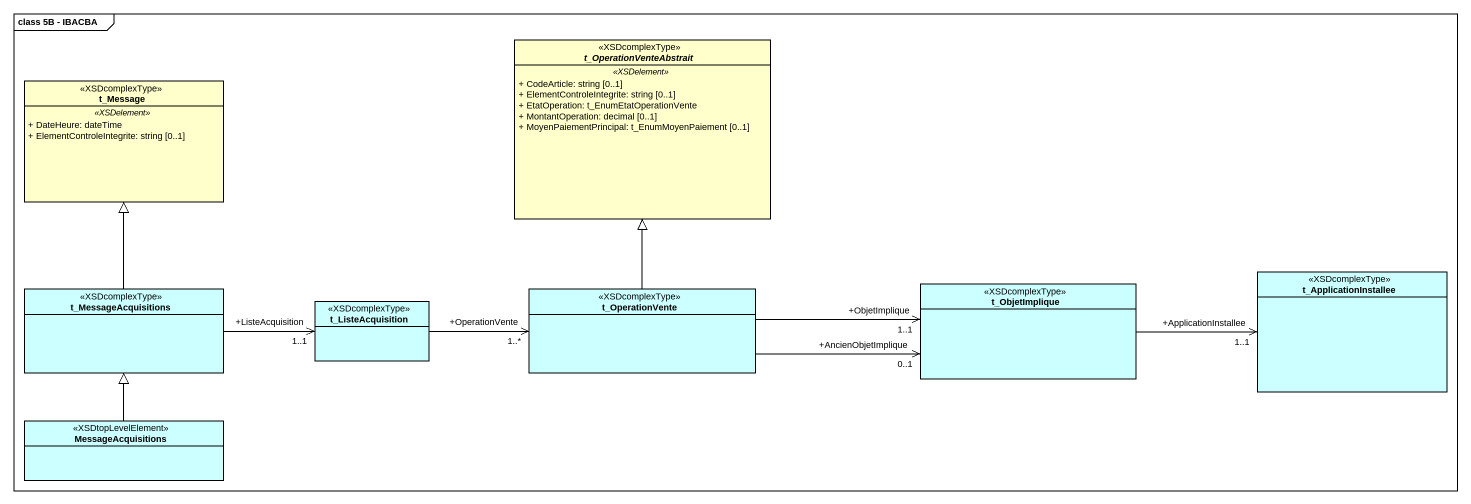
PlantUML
@startuml
mainframe class 5B - IBACBA
hide circle
hide empty members
skinparam classAttributeIconSize 0
abstract class t_OperationVenteAbstrait <<XSDcomplexType>> {
  .. <<XSDelement>> ..
  + CodeArticle: string [0..1]
  + ElementControleIntegrite: string [0..1]
  + EtatOperation: t_EnumEtatOperationVente
  + MontantOperation: decimal [0..1]
  + MoyenPaiementPrincipal: t_EnumMoyenPaiement [0..1]
}
class t_Message <<XSDcomplexType>> {
  .. <<XSDelement>> ..
  + DateHeure: dateTime
  + ElementControleIntegrite: string [0..1]
}
class t_ApplicationInstallee <<XSDcomplexType>> #CCFFFF
class t_MessageAcquisitions <<XSDcomplexType>> #CCFFFF
class t_ListeAcquisition <<XSDcomplexType>> #CCFFFF
class t_OperationVente <<XSDcomplexType>> #CCFFFF
class t_ObjetImplique <<XSDcomplexType>> #CCFFFF
class MessageAcquisitions <<XSDtopLevelElement>> #CCFFFF
t_MessageAcquisitions -up-|> t_Message
t_MessageAcquisitions -right-> "+ListeAcquisition\n1..1" t_ListeAcquisition
t_ListeAcquisition -right-> "+OperationVente\n1..*" t_OperationVente
t_OperationVente -up-|> t_OperationVenteAbstrait
t_OperationVente -right-> "+ObjetImplique\n1..1" t_ObjetImplique
t_OperationVente -right-> "+AncienObjetImplique\n0..1" t_ObjetImplique
t_ObjetImplique -right-> "+ApplicationInstallee\n1..1" t_ApplicationInstallee
MessageAcquisitions -up-|> t_MessageAcquisitions
@enduml
